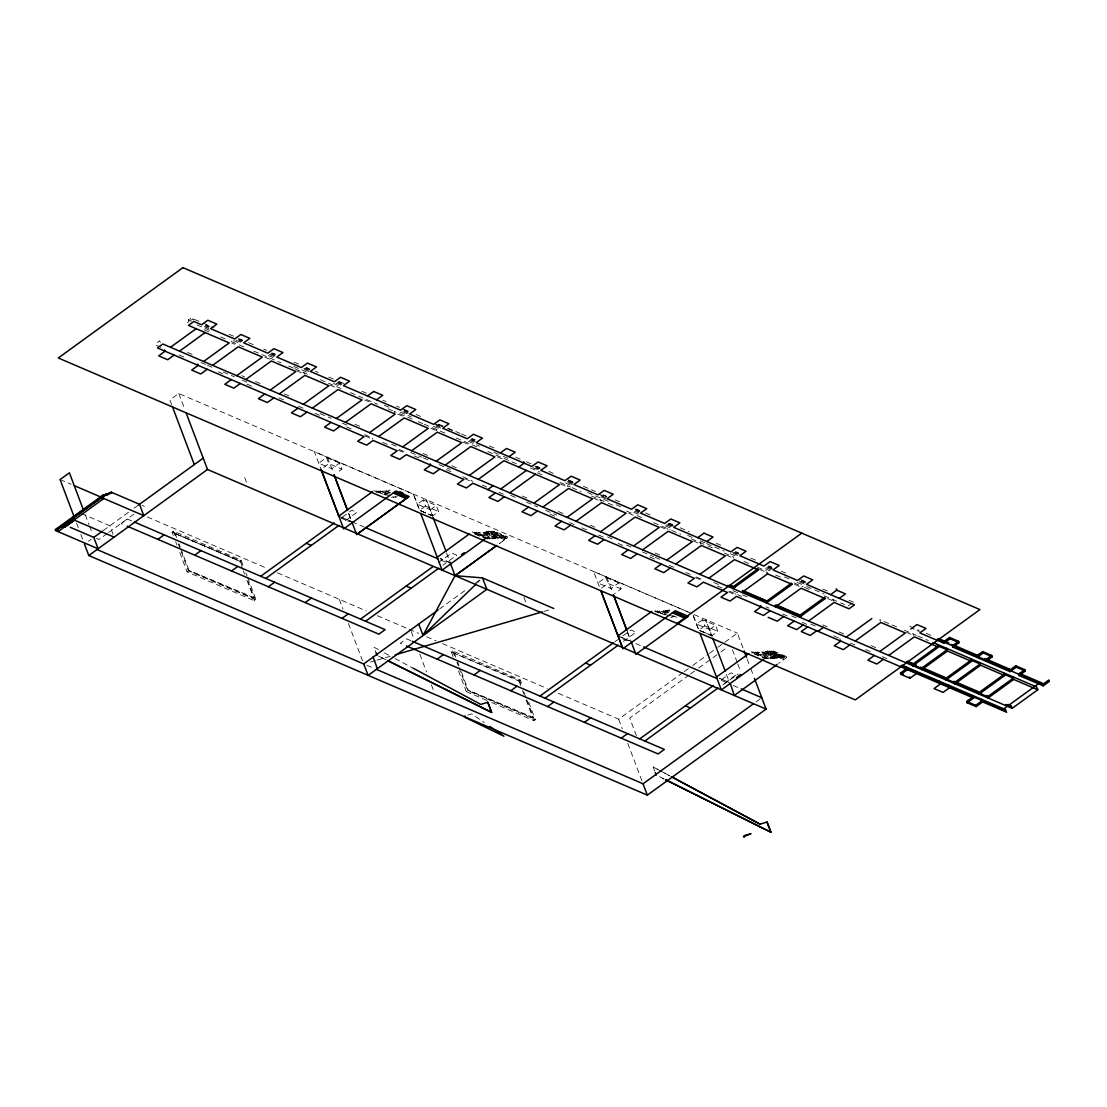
<?xml version="1.0" encoding="UTF-8"?>
<svg xmlns="http://www.w3.org/2000/svg" width="1107" height="1107" viewBox="0 0 1107 1107"><rect width="100%" height="100%" fill="white"/><g stroke="black" fill="none" stroke-linecap="round" stroke-linejoin="round"><path stroke-width="0.75" stroke-dasharray="5 3.75" d="M477.491 582.683L479.968 580.289M339.572 463.044L326.482 457.551L318.719 463.224L331.809 468.718L339.572 463.044L341.869 469.133L336.694 472.91M323.618 467.417L328.793 463.639L341.869 469.133M423.22 499.977L417.353 504.266L430.443 509.76L432.74 515.848L438.607 511.559L436.31 505.47L423.22 499.977L425.531 506.065L438.607 511.559M425.531 506.065L419.65 510.355L413.409 494.165L314.36 451.67L321.03 469.313M430.443 509.76L436.31 505.47M618.799 582.822L605.723 577.328L597.96 583.002L611.036 588.495L618.799 582.822L621.11 588.91L614.634 593.643M601.558 588.149L608.02 583.417L621.11 588.91M702.461 619.754L696.594 624.044L709.67 629.537L711.967 635.626L717.848 631.336L715.537 625.247L702.461 619.754L704.758 625.842L717.848 631.336M704.758 625.842L698.891 630.132L692.636 613.942L698.794 630.215L711.87 635.709L705.616 619.505L712.327 637.272M709.67 629.537L715.537 625.247M187.401 322.649L188.993 321.5L188.356 319.812L190.515 318.262L193.683 319.619M198.983 321.362L192.839 318.719L191.151 319.937L190.515 318.262M691.072 613.264L178.794 393.511L169.883 399.973L171.71 404.816M88.477 541.268L91.134 539.33M103.186 530.599L128.772 512.057M134.099 508.196L139.496 504.28M107.254 533.477L98.966 539.469L96.447 538.389M108.638 532.467L134.874 513.454M173.259 535.318L172.069 532.135L173.439 531.139L241.091 560.156L243.498 566.507M242.101 565.649L240.288 560.834L174.228 533.173L239.693 561.263L241.091 560.156M254.25 597.78L188.19 570.133L253.655 598.209L254.25 597.78L248.176 581.715M187.069 571.849L188.453 570.852L256.104 599.883L254.721 600.88L187.069 571.849L179.265 551.203M342.409 517.066L351.846 510.23L356.883 512.403L344.457 521.397M376.505 492.241L378.124 491.079L389.622 496.005M378.124 491.079L378.539 492.2L380.158 491.024L387.353 494.109M389.387 494.068L382.206 490.982L380.587 492.158L380.158 491.024M382.206 490.982L382.607 492.048L384.226 490.885L388.529 492.726M390.563 492.67L386.26 490.83L384.641 491.992L384.226 490.885M386.26 490.83L386.564 491.66L390.065 490L390.494 491.162M391.477 497.749L393.137 496.586L393.566 497.721M393.525 497.707L395.185 496.559M397.164 496.434L395.545 497.597L395.144 496.545M489.944 538.957L489.488 537.822L487.869 538.984L487.371 537.67L474.433 532.121L474.931 533.436L476.55 532.259L491.951 538.901L493.597 537.753M476.55 532.259L476.965 533.38L478.584 532.218L493.971 538.791L495.618 537.642L496.047 538.749L497.652 537.587L497.97 538.417L499.589 537.241L499.838 537.919L501.457 536.757L501.9 537.919M438.22 562.799L451.698 553.043L456.748 555.202L442.938 565.207M496.005 538.735L480.632 532.176L479.013 533.353L478.584 532.218M495.576 537.628L482.638 532.08L481.033 533.242L480.632 532.176M497.624 537.573L484.686 532.01L483.067 533.187L482.638 532.08M484.686 532.01L484.991 532.854L486.61 531.678L499.548 537.227M486.61 531.678L486.872 532.356L488.478 531.194L506.148 538.666M488.478 531.194L488.92 532.342L490.456 531.235L503.394 536.784L504.543 539.829L499.382 543.565L507.504 537.725L507.089 536.715L494.137 531.152L490.885 532.37L505.899 538.86M486.098 538.251L494.525 532.163L507.504 537.725M487.371 537.67L485.752 538.832L472.814 533.283L472.274 531.872L485.226 537.421L485.793 538.86M503.436 536.798L501.858 537.905L488.92 532.342M503.865 537.933L507.117 536.729M439.507 609.002L467.223 588.924M475.567 583.015L479.76 579.985M453.095 656.686L451.296 651.912L452.68 650.916L520.332 679.933L522.725 686.298M453.455 652.95L519.515 680.611L521.342 685.427M533.477 717.557L467.417 689.91L532.896 717.986L533.477 717.557L526.807 699.887M458.506 670.98L466.31 691.626L467.68 690.63L535.331 719.661L533.961 720.657L491.48 702.433M451.296 651.912L518.92 681.04L520.332 679.933M614.911 641.728L617.609 639.777M622.992 635.875L631.073 630.008L636.124 632.18L622.314 642.185M668.863 615.783L657.35 610.856L657.779 611.977L659.398 610.801L674.786 617.388M667.189 613.236L661.433 610.76L659.827 611.936L659.398 610.801M667.77 612.517L663.453 610.663L661.834 611.825L661.433 610.76M668.365 611.839L665.487 610.607L663.882 611.77L663.453 610.663M665.487 610.607L665.805 611.438L667.424 610.261L670.302 611.493M670.717 617.526L674.371 616.322M558.329 693.3L618.647 719.176L682.894 672.613M684.292 671.603L691.28 666.539M692.678 665.528L708.037 654.389M709.435 653.379L716.423 648.315M717.82 647.304L723.411 643.264M724.808 642.24L737.373 633.135L743.475 649.283M689.135 674.966L629.717 718.028L636.331 735.546M690.519 673.969L697.424 668.96M698.808 667.964L719.536 652.936M720.92 651.94L726.441 647.927M773.239 658.596L772.797 657.503L771.192 658.679L770.763 657.544L769.144 658.72L768.715 657.6L767.096 658.762L766.597 657.447L753.659 651.898L752.054 653.061L751.515 651.649L764.453 657.198M753.659 651.898L754.158 653.213L755.777 652.051L771.192 658.679M755.777 652.051L756.206 653.172L757.811 651.995L773.198 658.568L776.893 657.364M721.501 679.656L730.938 672.821L735.975 674.979L722.165 684.984M775.232 658.513L759.859 651.954L758.24 653.13L757.811 651.995M774.817 657.406L761.879 651.857L760.26 653.019L759.859 651.954M778.816 657.018L777.169 658.181L763.913 651.802L762.294 652.964L761.879 651.857M763.913 651.802L764.231 652.632L765.85 651.456L779.079 657.71L780.698 656.534M765.85 651.456L766.099 652.134L767.718 650.971L780.656 656.52L781.127 657.696L782.663 656.589L783.77 659.606M722.857 684.998L738.051 673.983M767.718 650.971L768.161 652.12L769.683 651.013L785.015 657.447M784.669 656.534L783.092 657.71L770.112 652.148L771.704 650.999L785.029 657.461L786.357 656.506L786.731 657.503L778.608 663.342M786.33 656.493L773.378 650.93L772.049 651.898L771.704 650.999M765.338 658.042L773.751 651.94L786.731 657.503M766.639 657.461L764.992 658.623L753.48 653.683M852.058 603.107L847.99 606.055L840.573 602.872M756.206 701.783L761.782 697.742M340.804 518.173L348.235 520.899M627.475 640.676L618.633 637.355M770.112 652.148L785.126 658.637M467.749 715.094L471.776 713.877L484.354 722.608M370.43 662.069L375.384 660.63M377.03 660.146L390.245 656.285M543.883 611.41L548.837 609.971M347.833 521.189L351.763 521.618M687.959 611.922L593.601 571.447L600.257 589.09M421.117 510.964L432.74 515.848M421.006 511.047L432.629 515.917L426.389 499.727L432.491 515.876M711.967 635.626L698.891 630.132L710.431 635.086M450.286 562.743L440.143 558.482L448.75 562.19M338.728 516.139L350.352 521.023M728.074 681.912L719.384 678.259L729.43 682.59M617.955 635.916L629.592 640.801L620.93 637.078M203.536 323.313L214.052 327.824M229.066 334.259L233.619 336.224M239.596 338.784L242.641 340.084M248.646 342.658L253.157 344.595M263.674 349.106L266.676 350.393M272.696 352.995L275.685 354.268M294.088 362.155L298.682 364.12M306.224 367.372L309.282 368.673L309.794 370.056L309.227 368.659M315.287 371.246L318.29 372.533M328.793 377.044L333.345 379.009M339.323 381.583L346.878 384.807M361.892 391.255L366.403 393.179M382.994 400.305L385.997 401.592M396.5 406.103L399.502 407.39M404.041 409.341L408.525 411.264M416.094 414.502L420.591 416.426M438.635 424.175L446.259 427.44M447.795 428.105L460.028 433.349M461.55 433.999L466.144 435.978M472.163 438.566L475.207 439.866M489.405 445.955L495.715 448.667M515.71 457.233L520.165 459.156M526.199 461.744L530.793 463.708M536.798 466.296L539.815 467.583M548.823 471.444L553.32 473.381M568.361 479.843L572.859 481.766M583.417 486.291L595.428 491.453M602.955 494.691L606.013 495.978M615.188 499.921L621.29 502.536M636.497 509.068L639.542 510.369M645.547 512.942L653.061 516.166M669.597 523.279L672.586 524.552M680.155 527.79L689.163 531.651M716.257 543.288L720.768 545.211M735.795 551.673L738.839 552.974M750.864 558.122L756.87 560.709M768.895 565.871L771.939 567.171M781.113 571.115L785.707 573.08M800.928 579.625L805.426 581.549M822.833 589.007L827.552 591.041M848.944 600.215L853.414 602.125M909.691 626.258L918.782 630.146L919.294 631.53L911.767 628.306M926.282 633.37L933.796 636.594M206.386 325.071L209.569 326.427M238.143 338.7L242.903 340.735M271.492 352.995L274.661 354.365M306.418 367.981L309.6 369.351M338.175 381.611L341.357 382.967M403.28 409.535L408.04 411.583M438.206 424.521L441.389 425.891M447.74 428.617L452.5 430.651M471.554 438.829L474.723 440.199M535.068 466.089L539.829 468.123M568.417 480.396L573.177 482.431M603.343 495.382L606.511 496.739M635.1 508.999L639.86 511.047M668.448 523.307L673.208 525.355M735.131 551.923L738.3 553.279M768.479 566.217L771.648 567.587M801.814 580.525L804.997 581.895M205.556 325.333L208.586 326.69M238.614 339.531L241.617 340.804M271.699 353.714L274.716 355.001M305.255 368.119L308.258 369.392M338.341 382.289L341.371 383.659M404.539 410.697L407.556 412.012M434.664 423.635L442.15 426.832L441.624 425.462M471.167 439.285L474.211 440.655M535.816 467.029L540.354 469.022M568.887 481.227L573.384 483.136M598.956 494.109L606.484 497.347M635.515 509.815L640.012 511.725M668.6 523.998L673.125 526.005M734.799 552.393L739.31 554.358M767.912 566.618L772.409 568.528M801.44 580.981L805.965 582.988M205.432 326.067L208.614 327.437M238.78 340.375L241.963 341.745M270.537 354.005L275.297 356.039M303.885 368.313L308.645 370.347M337.22 382.607L341.994 384.655M403.917 411.223L408.677 413.271M435.674 424.853L442.025 427.565M470.6 439.839L475.36 441.873M535.746 467.791L538.915 469.147M567.49 481.407L572.264 483.455M600.838 495.715L605.598 497.749M635.764 510.701L638.933 512.057M667.521 524.317L672.281 526.365M732.599 552.241L738.95 554.967M767.538 567.227L772.299 569.275M799.282 580.857L805.633 583.569M188.356 319.812L191.539 321.182M204.242 326.634L209.002 328.668M235.999 340.25L242.35 342.976M269.333 354.558L275.685 357.284M304.273 369.544L309.033 371.592M336.03 383.174L342.381 385.9M402.713 411.776L407.473 413.824M436.061 426.084L440.821 428.132M469.396 440.392L474.17 442.44M532.91 467.652L539.261 470.364M567.849 482.638L572.61 484.672M601.184 496.932L605.958 498.98M634.532 511.24L639.293 513.288M666.289 524.87L672.641 527.596M732.972 553.472L739.324 556.198M766.321 567.78L772.672 570.506M799.669 582.088L806.021 584.814M196.935 324.905L209.638 330.356M233.452 340.569L241.395 343.986M268.378 355.568L274.73 358.281M293.784 366.459L308.078 372.589M333.484 383.492L341.426 386.897M384.295 405.287L392.238 408.691M400.167 412.108L411.292 416.869M433.515 426.403L441.458 429.807M468.441 441.389L479.566 446.163M493.847 452.293L501.789 455.697M503.381 456.375L508.141 458.423M530.419 467.984L539.939 472.066M565.345 482.97L573.274 486.374M587.568 492.504L608.213 501.36M616.142 504.764L620.902 506.812M633.605 512.25L639.957 514.976M665.362 525.88L671.714 528.606M687.585 535.414L692.345 537.462M700.288 540.866L705.048 542.9M706.64 543.592L724.103 551.078M730.454 553.804L738.397 557.208M765.38 568.79L771.731 571.516M784.434 576.968L789.194 579.003M797.137 582.407L805.066 585.811M806.657 586.502L824.12 593.989M204.117 329.817L210.136 332.404M220.667 336.915L228.194 340.153M231.197 341.44L244.744 347.252M253.766 351.127L281.04 362.819M288.706 366.113L293.3 368.077M294.822 368.742L309.863 375.19M320.407 379.715L344.471 390.038M350.49 392.611L377.584 404.235M388.114 408.76L392.625 410.697M412.178 419.083L394.134 411.334L394.687 412.814M418.197 421.67L422.708 423.607M424.216 424.244L445.443 433.349M456.167 437.957L477.311 447.02M487.841 451.545L516.194 463.708M537.393 472.814L544.921 476.038M559.962 482.486L570.492 487.011M572.001 487.647L581.023 491.522M591.553 496.047L606.705 502.55M608.241 503.201L612.835 505.179M626.59 511.074L634.117 514.298M637.12 515.599L644.648 518.823M653.67 522.698L670.219 529.796M671.728 530.447L680.75 534.307M691.294 538.832L706.335 545.294M707.843 545.931L712.354 547.868M724.393 553.03L733.415 556.904L733.983 558.385M743.946 561.429L751.473 564.653M757.492 567.241L766.514 571.101M775.703 575.045L780.297 577.024M794.037 582.919L803.059 586.779M804.568 587.43L812.081 590.654M824.12 595.829L839.078 602.236M896.67 626.922L879.816 619.699L880.383 621.193M904.322 630.215L916.361 635.376M917.869 636.013L928.399 640.538M231.778 342.962L234.781 344.249M264.864 357.132L270.883 359.72L270.316 358.225M296.897 370.873L302.917 373.46M329.997 385.098L336.016 387.671M364.604 399.918L370.61 402.505L370.042 401.011M397.704 414.115L403.709 416.689L403.156 415.208M430.803 428.326L435.314 430.263M462.823 442.053L468.842 444.64M497.417 456.887L503.436 459.46L502.882 457.994M560.543 484.008L568.057 487.232L567.49 485.71M593.629 498.178L599.648 500.765M628.665 513.219L633.176 515.156M660.27 526.794L667.784 530.018L667.217 528.509M693.369 540.977L699.375 543.551M726.455 555.16L732.474 557.748M759.554 569.372L765.574 571.959M794.591 584.399L800.61 586.973L800.057 585.492M827.69 598.583L832.201 600.506M906.398 632.346L912.417 634.934M187.581 352.413L195.109 355.651M241.741 375.66L244.744 376.947M255.482 381.541L260.076 383.52M284.305 393.912L291.833 397.136M355.029 424.258L362.543 427.482M422.943 453.386L427.537 455.364M451.739 465.743L459.267 468.981M522.366 496.047L526.877 497.984M558.468 511.545L562.979 513.482M590.335 525.216L594.929 527.181M655.192 553.043L662.719 556.268M822.653 624.86L830.181 628.098M839.217 631.959L843.728 633.896M871.098 645.644L875.692 647.623M201.017 362.501L205.777 364.549M207.369 365.227L212.129 367.275M223.254 372.035L234.366 376.809M242.295 380.213L247.069 382.261M320.103 413.589L331.214 418.363M342.326 423.123L347.1 425.171M391.56 444.253L396.32 446.287M410.614 452.417L421.725 457.191M423.317 457.869L428.077 459.917M439.188 464.677L450.3 469.451M510.645 495.341L515.405 497.389M526.517 502.149L537.628 506.923M545.571 510.327L556.683 515.101M607.494 536.895L612.268 538.943M626.548 545.073L634.491 548.477M642.434 551.881L653.545 556.655M655.136 557.333L659.897 559.381M713.877 582.531L718.651 584.579M732.931 590.709L740.874 594.113M742.465 594.805L750.394 598.209M791.685 615.921L796.445 617.955M810.739 624.085L815.499 626.133M161.055 347.294L156.461 345.329L158.149 344.111L157.485 342.354L159.643 340.79L160.307 342.547M179.154 355.056L186.668 358.281M218.259 371.841L222.784 373.779M246.986 384.157L254.638 387.45M278.881 397.842L286.395 401.08M298.433 406.241L305.961 409.465M314.983 413.34L319.494 415.277M346.588 426.901L354.115 430.125M364.646 434.636L372.16 437.874L372.658 439.161M382.69 442.385L390.218 445.609M399.24 449.484L405.259 452.071M414.447 456.015L422.113 459.294M446.315 469.686L450.826 471.624M462.864 476.785L471.886 480.659L472.385 481.96M482.278 485.115L486.734 487.025M498.883 492.241L503.394 494.179M550.041 514.188L557.554 517.412M569.593 522.573L574.187 524.538M581.839 527.831L586.447 529.796M598.61 535.027L603.121 536.964M618.176 543.412L625.69 546.637M649.767 556.973L657.281 560.197M669.334 565.359L673.845 567.296M685.883 572.471L690.394 574.395M696.414 576.982L702.433 579.57M717.474 586.018L721.985 587.955M729.513 591.18L741.648 596.396M766.058 606.857L769.061 608.144M782.607 613.956L787.119 615.893M802.16 622.355L806.602 624.265M833.779 635.902L838.303 637.84M850.356 643.015L854.95 644.98M865.674 649.588L870.268 651.553M882.362 656.742L886.873 658.679M365.13 435.937L371.149 438.524M398.229 450.148L404.249 452.721M464.871 478.722L470.876 481.31M695.404 577.633L701.409 580.22M728.503 591.844L736.017 595.068L735.532 593.767M694.089 614.565L737.373 633.135M492.477 531.208L505.429 536.757M492.809 532.121L505.774 537.67M782.621 656.562L769.683 651.013L770.832 654.057L783.811 659.592M768.161 652.12L781.099 657.683M504.584 539.801L491.605 534.28L490.456 531.235M486.872 532.356L499.81 537.905M766.099 652.134L779.037 657.683M484.991 532.854L497.929 538.403M764.231 652.632L777.169 658.181M386.564 491.66L389.443 492.892M665.805 611.438L668.683 612.669M672.503 615.478L676.82 617.319M382.607 492.048L386.924 493.902M476.965 533.38L489.903 538.943L491.563 537.781L491.992 538.915M756.206 653.172L769.144 658.72M376.006 490.927L386.066 495.244M665.307 615.022L655.247 610.704L655.745 612.019M754.158 653.213L767.096 658.762M378.539 492.2L385.734 495.286M474.931 533.436L487.869 538.984M657.779 611.977L664.961 615.063M373.862 490.678L378.165 492.532M432.629 515.917L419.65 510.355L413.409 494.165M654.528 611.078L658.845 612.932M341.703 517.301L350.324 521.01M440.697 560.004L447.878 563.089M721.363 680.39L727.119 682.867M733.208 685.468L739.559 688.194M142.014 505.373L144.547 506.452M60.069 479.552L71.166 484.312M147.314 516.983L266.289 568.029M277.4 572.789L366.279 610.912M377.335 615.672L407.556 628.61M409.133 629.288L418.667 633.384M426.596 636.788L436.116 640.87M442.468 643.596L547.218 688.54M172.069 532.135L239.707 561.166L242.724 569.289M131.581 520.871L127.305 519.031L121.064 523.556L125.658 525.534M410.808 640.649L406.532 638.808L400.291 643.333L403.363 644.648M81.489 513.662L109.856 525.77L113.025 534.335M466.31 691.626L489.903 701.755M366.887 665.293L373.322 668.075M635.778 643.568L642.032 646.253M351.846 521.771L364.355 527.153M663.951 778.913L659.343 776.616L663.909 778.941M378.566 656.064L386.246 659.897L378.525 656.105M654.68 771.067L653.199 766.971L669.763 775.841M653.158 767.013L669.721 775.869M378.483 649.615L373.917 647.235L376.006 652.604M384.461 652.867L393.538 657.669M394.991 658.513L413.063 668.171M913.344 634.076L913.912 635.57M833.142 599.69L833.696 601.156M839.798 638.476L840.296 639.777M773.378 650.93L773.751 651.94M747.142 658.969L750.186 667.051M750.809 668.67L753.853 676.737M700.316 542.707L700.869 544.201M732.391 649.698L737.207 662.429M737.816 664.034L740.818 671.991M726.372 674.426L728.959 680.916M669.735 610.939L669.292 609.777L667.673 610.939L667.424 610.261M605.958 495.964L606.525 497.361M600.575 499.921L601.143 501.416M606.678 576.941L612.766 593.061M627.378 631.723L631.045 641.41M627.351 631.834L630.395 639.901M605.723 577.328L608.02 583.417M618.647 719.176L622.314 728.863M627.794 743.406L642.447 782.165M523.929 597.323L526.088 603.038M494.137 531.152L494.525 532.163M493.57 537.725L494.013 538.818M441.679 425.475L442.205 426.859M436.255 429.405L436.808 430.9M528.731 702.184L535.331 719.661M523.763 691.847L526.199 698.282M518.948 680.943L521.951 688.886M522.546 690.464L523.777 693.895M526.157 699.998L533.961 720.657M446.522 553.03L450.328 562.757M454.05 652.521L457.08 660.561M457.689 662.166L458.907 665.376M461.342 671.797L468.012 689.481M452.68 650.916L454.673 656.16M456.887 662.041L458.312 665.805M458.921 667.41L467.68 690.63M411.264 631.571L413.7 638.033M419.802 654.182L426.513 671.949M431.398 684.873L433.833 691.335M303.844 372.602L304.411 374.097M327.437 457.163L333.539 473.284M348.76 513.565L351.196 520.027M348.719 513.676L351.168 520.124M326.482 457.551L328.793 463.639M339.309 599.33L342.962 609.016M348.456 623.559L362.487 660.699M192.839 318.719L193.351 320.089M244.702 477.546L247.387 484.686M178.794 393.511L184.911 409.673M245.892 572.873L247.096 576.041M247.691 577.633L256.104 599.883M243.332 570.894L244.55 574.104M246.916 580.22L254.721 600.88M174.809 532.744L176.636 537.559M179.071 543.994L180.275 547.204M180.884 548.809L188.785 569.704M173.439 531.139L175.847 537.49M178.241 543.841L180.649 550.207M181.244 551.784L188.453 570.852M175.667 541.669L176.871 544.852M85.253 514.797L88.92 524.483M89.529 526.102L92.573 534.169M76.549 523.154L78.376 528.011M80.811 534.46L82.651 539.317"/><path stroke-width="1.5" d="M418.737 624.071L423.026 635.432L455.06 575.668L496.794 545.447L455.06 575.682L450.175 562.743M423.026 635.432L476.259 583.887M170.52 347.266L196.133 328.71M174.117 355.07L167.697 359.733L158.675 355.859L165.081 351.21L164.611 349.95M179.542 351.14L205.155 332.57M203.619 361.477L229.232 342.907L188.453 325.403L193.877 321.473L201.571 324.766L207.812 320.241L216.834 324.116L210.593 328.641L234.656 338.977L240.842 334.494L249.864 338.368L243.692 342.838L267.756 353.175L273.941 348.691L282.963 352.566L276.778 357.049L301.284 367.566L307.483 363.082L316.505 366.943L310.32 371.426L334.383 381.763L340.569 377.279L349.604 381.154L343.419 385.623L400.582 410.171L406.781 405.688L415.803 409.548L409.618 414.032L433.681 424.368L439.88 419.885L448.902 423.76L442.717 428.229L467.223 438.759L473.409 434.262L482.431 438.137L476.259 442.62L531.83 466.462L538.071 461.937L547.093 465.812L540.853 470.337L564.916 480.673L571.115 476.19L580.137 480.064L573.952 484.534L598.015 494.871L604.201 490.387L613.236 494.262L607.051 498.745L631.543 509.262L637.743 504.778L646.765 508.653L640.579 513.122L664.643 523.459L670.842 518.975L679.864 522.85L673.679 527.319L730.855 551.867L737.041 547.384L746.063 551.244L739.891 555.728L763.955 566.064L770.14 561.581L779.162 565.456L772.99 569.925L797.483 580.455L803.682 575.958L812.704 579.833L806.519 584.316L854.452 604.879L849.027 608.808L834.194 602.443L808.567 621.013M207.217 369.281L200.727 373.972L191.705 370.098L198.181 365.407L197.696 364.12M212.641 365.338L238.254 346.782L262.331 357.104L236.704 375.674M231.28 379.604L224.804 384.309L233.826 388.17L240.302 383.479M245.74 379.549L271.353 360.979L295.873 371.495L270.246 390.065M70.198 527.278L93.791 537.407L98.094 548.781L55.724 530.599L55.35 529.603L103.449 494.829L104.75 495.382L104.487 494.704L86.969 507.407M70.793 519.128L58.796 527.831L59.045 528.509L57.744 527.942L58.187 529.104M74.792 516.222L82.928 510.327M55.724 530.599L102.107 496.932L101.775 496.033L103.076 496.586L57.356 529.686L55.35 529.603M102.785 496.393L105.483 494.442L106.784 494.995L106.424 494.013L102.37 496.946M66.046 523.265L68.717 521.342M78.127 514.52L80.811 512.569M104.695 495.632L107.379 493.68L108.694 494.234L108.375 493.404L105.677 495.355M74.321 520.069L64.981 526.835L64.621 525.88L70.032 521.895M107.628 494.718L111.184 492.131L139.496 504.28L143.785 515.654L101.429 497.486L101.055 496.476L102.107 496.932M62.988 527.347L66.987 524.455M69.658 522.518L73.657 519.626M74.653 519.349L63.985 527.084L63.666 526.268L64.981 526.835M75.262 519.681L65.922 526.448L64.621 525.88M264.822 393.995L258.332 398.686L267.354 402.561L273.844 397.87M279.268 393.926L304.895 375.356L328.959 385.693L303.346 404.263M93.804 537.407L102.287 531.249M138.527 504.986L203.218 458.118M88.781 555.52L207.507 469.479L766.086 709.103L647.346 795.144L88.781 555.52L84.478 544.16M297.921 408.192L291.432 412.883L300.454 416.758L306.943 412.067M312.368 408.137L337.995 389.567L362.058 399.89L336.445 418.46M157.9 539.358L164.14 534.833M331.021 422.39L324.531 427.094L333.553 430.955L340.043 426.264M367.496 395.96L373.737 391.435M345.467 422.334L371.094 403.764L395.171 414.101L369.544 432.657M376.518 399.835L382.773 395.31L373.682 391.477M194.707 555.147L200.976 550.636M378.566 436.532L404.193 417.962L428.271 428.298L402.644 446.868M231.543 570.949L237.784 566.438M411.666 450.729L437.293 432.159L461.799 442.675L436.186 461.245M372.505 491.66L338.825 516.07L321.03 469.313L343.696 528.938L396.098 490.968L409.078 496.531L356.634 534.501L351.846 521.771M260.712 576.277L334.328 522.933M265.763 578.435L338.936 525.41M268.378 586.765L274.619 582.24M439.783 469.05L433.294 473.754L424.272 469.88L430.748 465.175L430.263 463.888M445.208 465.12L470.821 446.55L494.898 456.887L469.285 475.443M356.675 534.515L406.117 498.634L393.206 493.058M500.322 452.957L506.508 448.473L515.212 452.196L508.999 456.665M305.214 602.568L311.454 598.043M478.307 479.317L503.92 460.747L559.505 484.603L533.878 503.173M487.717 489.626L493.141 485.682M518.713 467.099L524.178 463.183L523.625 461.785M495.355 492.906L488.934 497.555L497.956 501.429L504.377 496.766M500.779 488.962L526.406 470.406M509.801 492.836L535.428 474.266M342.035 618.37L348.29 613.859M437.251 557.264L469.589 533.823M360.536 619.104L432.837 566.715M365.573 621.276L438.787 568.209M461.508 554.649L464.303 552.628M528.454 507.103L521.964 511.794L530.986 515.668L537.476 510.977M484.728 539.247L442.108 570.133L420.771 513.662M542.9 507.034L568.528 488.478L592.605 498.8L566.978 517.37M438.178 609.971L363.719 663.937L368.119 675.367L486.845 589.325L482.555 577.951L553.791 608.518M561.553 521.3L555.064 526.005L564.086 529.866L570.575 525.175M576 521.245L601.627 502.675L626.133 513.191L600.506 531.761M595.082 535.691L588.606 540.382L597.628 544.257L604.104 539.566M437.127 659.135L443.367 654.611M609.528 535.622L635.155 517.052L659.232 527.389L633.605 545.959M628.181 549.888L621.705 554.579L630.727 558.454L637.203 553.763M642.627 549.833L668.254 531.263L692.332 541.586L666.705 560.156M473.948 674.924L480.203 670.413M661.294 564.086L654.804 568.79L663.826 572.651L670.316 567.96M697.756 537.656L704.01 533.131M675.727 564.03L701.368 545.46L725.431 555.797L699.818 574.353M706.778 541.531L713.033 537.006L703.941 533.173M510.784 690.74L517.024 686.215M631.087 641.548L635.902 654.292L688.305 616.308L675.325 610.746L622.923 648.716L618.066 635.847L651.746 611.438M539.953 696.054L613.555 642.71M708.84 578.228L734.453 559.658L758.53 569.994L732.917 588.564L731.935 585.963L734.923 587.25M544.99 698.213L618.176 645.187M547.619 706.543L553.86 702.018M677.097 623.462L801.759 533.131M758.06 568.721L732.433 587.291L727.908 585.326M741.939 592.425L767.552 573.869L792.072 584.371L766.445 602.941L765.463 600.34L742.479 590.488M584.454 722.345L590.695 717.82M765.961 601.682L791.588 583.112L792.072 584.371M770.043 610.746L763.567 615.45L754.531 611.576L761.021 606.885L760.523 605.584M775.467 606.816L801.094 588.246L825.172 598.583L799.545 617.153L798.562 614.551M783.618 616.557L777.197 621.207L768.161 617.332M621.276 738.148L627.531 733.637M716.478 677.041L748.816 653.6M794.12 621.082L787.631 625.773L796.653 629.648L803.142 624.943M830.582 594.653L836.781 590.169L845.471 593.892L839.258 598.361M639.763 738.881L713.42 685.51M644.814 741.053L718.028 687.987M736.556 677.47L740.749 674.44M807.681 626.88L801.205 631.571L810.227 635.446L816.703 630.755M763.968 659.039L721.349 689.91L700.011 633.439M817.976 631.308L823.4 627.378M777.211 664.366L734.328 695.487L730.399 683.808M376.408 669.375L643.056 783.784L753.41 703.803M840.78 641.078L834.304 645.782L843.326 649.643L849.802 644.952M846.205 637.148L871.832 618.578M855.241 641.022L880.854 622.452L905.374 632.969L879.747 651.539M874.322 655.469L867.833 660.159L876.855 664.034L883.344 659.343M888.769 655.399L914.396 636.843L938.459 647.166L912.846 665.736M915.461 670.939L916.444 673.54L909.954 678.231L900.932 674.357L900.448 673.098L906.937 668.393M912.376 664.491L938.003 645.921L947.025 649.795L921.398 668.365M943.385 641.935L949.585 637.438L958.607 641.313L959.091 642.627L952.919 647.111L951.826 644.329M900.932 674.357L907.422 669.666L906.439 667.064M910.743 629.025L916.97 624.556L926.006 628.43L919.82 632.9L943.884 643.236L950.069 638.753L959.091 642.627M952.421 645.796L958.607 641.313M923.888 668.296L944.963 677.332L945.945 679.933L971.572 661.363L947.495 651.041L921.868 669.61L920.886 667.009M976.485 656.064L982.656 651.58L991.678 655.441L992.19 656.825M945.475 678.674L971.102 660.104L980.11 663.979L954.483 682.549M983.237 652.909L976.997 657.433L975.904 654.652M991.678 655.441L985.493 659.924L937.311 639.251M949.543 687.738L948.561 685.136L949.543 687.738L943.053 692.428L934.031 688.568L940.521 683.877L939.539 681.262M954.967 683.808L953.985 681.206L954.954 683.808L980.594 665.238L1004.672 675.574L979.045 694.144L978.062 691.543L955.493 681.857M1006.72 712.271L982.642 701.935L976.166 706.64L967.144 702.765L966.646 701.464L973.136 696.773M978.56 692.857L1004.187 674.301L1013.209 678.162L987.596 696.732L906.329 661.848M1009.57 670.275L1015.769 665.791L1024.791 669.666L1025.303 671.022L1019.118 675.505L1018.606 674.149L987.001 660.575M967.144 702.765L973.62 698.074L972.638 695.473M952.919 647.111L1010.082 671.645L1016.281 667.161L1025.303 671.022M966.646 701.464L975.668 705.339L982.158 700.648M1018.606 674.149L1024.791 669.666M988.067 698.005L1013.694 679.435L1037.771 689.772L1012.144 708.342L162.881 344L157.443 347.93L364.12 436.601L357.644 441.292L366.666 445.166L373.142 440.461L397.219 450.798L390.743 455.489L399.765 459.363L406.241 454.673L463.847 479.386L457.371 484.077L466.393 487.952L472.869 483.247L694.38 578.297L687.904 582.988L696.926 586.862L703.415 582.157L727.479 592.494L721.003 597.185L730.025 601.059L736.515 596.369L973.62 698.074M1001.918 710.21L1038.394 683.78M1019.118 675.505L1043.181 685.842L1049.381 681.358L1048.855 679.975L1042.669 684.458L1020.101 674.772M672.447 612.835L685.385 618.398M487.772 702.267L491.633 712.451L481.116 707.221L491.674 712.424L487.827 702.239L480.812 704.398L413.063 668.171M760.094 824.148L671.271 776.644L760.039 824.175L767.054 822.017L770.915 832.201L760.357 826.998L770.915 832.201L767.013 822.044M395.213 654.832L542.222 611.894M465.078 715.911L464.179 716.935M455.06 575.668L482.444 577.896M938.293 638.518L948.824 643.056M953.376 644.994L978.934 655.967M986.489 659.191L1009.044 668.891M1019.575 673.402L1042.144 683.088L1043.181 685.842M932.91 642.475L1036.733 687.018L1037.771 689.772M775.993 604.865L801.565 615.838M907.353 661.197L916.361 665.072M1008.159 704.453L1011.161 705.74L1012.13 708.342M729.665 585.354L734.425 587.402M743.946 591.484L767.774 601.696M778.885 606.47L801.108 616.004M742.977 591.788L765.947 601.641M774.983 605.515L799.046 615.852L824.673 597.282L825.172 598.583M1005.64 704.453L1011.66 707.041M901.914 665.127L1005.737 709.67M900.904 665.791L1006.221 710.971M900.448 673.098L903.464 674.384M400.028 491.812L402.906 493.058M394.77 491.923L407.736 497.472M394.521 492.103L407.473 497.666M673.997 611.701L686.7 617.443M741.15 688.886L761.782 697.742M306.265 543.26L311.33 545.405M406.103 586.087L411.167 588.232M585.506 663.038L590.571 665.182M685.344 705.865L690.408 708.01M108.375 493.404L111.627 493.321L111.184 492.131M106.424 494.013L107.725 494.58L107.379 493.68M104.487 494.704L105.802 495.272L105.483 494.442M74.349 485.682L101.318 497.251M134.431 522.089L385.111 629.648L378.871 634.173L127.194 526.185M412.233 641.257L664.352 749.425L658.112 753.95L406.435 645.962M74.183 517.509L72.951 516.969L74.1 520.013L114.146 537.144M97.181 549.598L363.816 664.006M643.596 646.931L717.045 678.549M365.919 527.818L437.818 558.758M743.406 836.726L751.003 833.654L744.125 835.716L744.264 837.127M464.995 717.336L503.934 736.21L489.944 726.496M760.122 826.832L665.487 779.674L760.08 826.86M618.066 635.847L600.88 590.709L622.3 647.415M1015.769 665.791L1016.281 667.161M1012.656 676.681L1013.694 679.435M1009.003 668.863L1010.082 671.645M1003.634 672.821L1004.672 675.574M982.656 651.58L983.182 652.95L992.259 656.783L986.019 661.308L984.912 658.54M979.543 662.484L980.594 665.238M987.084 695.404L988.067 698.019M970.521 658.61L971.572 661.363M981.66 699.347L982.642 701.935M975.668 705.339L976.166 706.64M949.585 637.438L950.069 638.753M946.443 648.287L947.495 651.041M942.804 640.455L943.884 643.236M937.421 644.412L938.459 647.166M911.864 663.135L912.832 665.736M909.484 676.958L909.954 678.231M836.269 588.813L836.781 590.169M767.082 572.596L767.552 573.869M744.084 650.902L746.533 657.364M754.462 678.356L766.086 709.103M712.95 638.891L725.293 671.229M626.77 630.118L613.347 594.584L626.742 630.215M655.247 772.382L656.216 775.121M643.056 783.784L647.346 795.144M433.072 517.481L446.066 551.452M334.106 474.806L347.529 510.327M334.079 474.917L347.501 510.438M376.006 652.604L376.989 655.33M373.087 656.894L377.321 668.559M186.128 412.897L207.507 469.479M172.318 406.435L194.292 464.58M103.449 494.829L103.878 495.991L102.647 495.452L103.795 498.496L58.09 531.609L56.941 528.579M83.426 509.94L69.395 472.8L60.069 479.552L74.1 516.706M182.946 267.645L58.297 357.976L855.268 699.901L979.93 609.57L182.946 267.645M480.895 707.055L387.796 660.658L480.839 707.082"/></g></svg>
